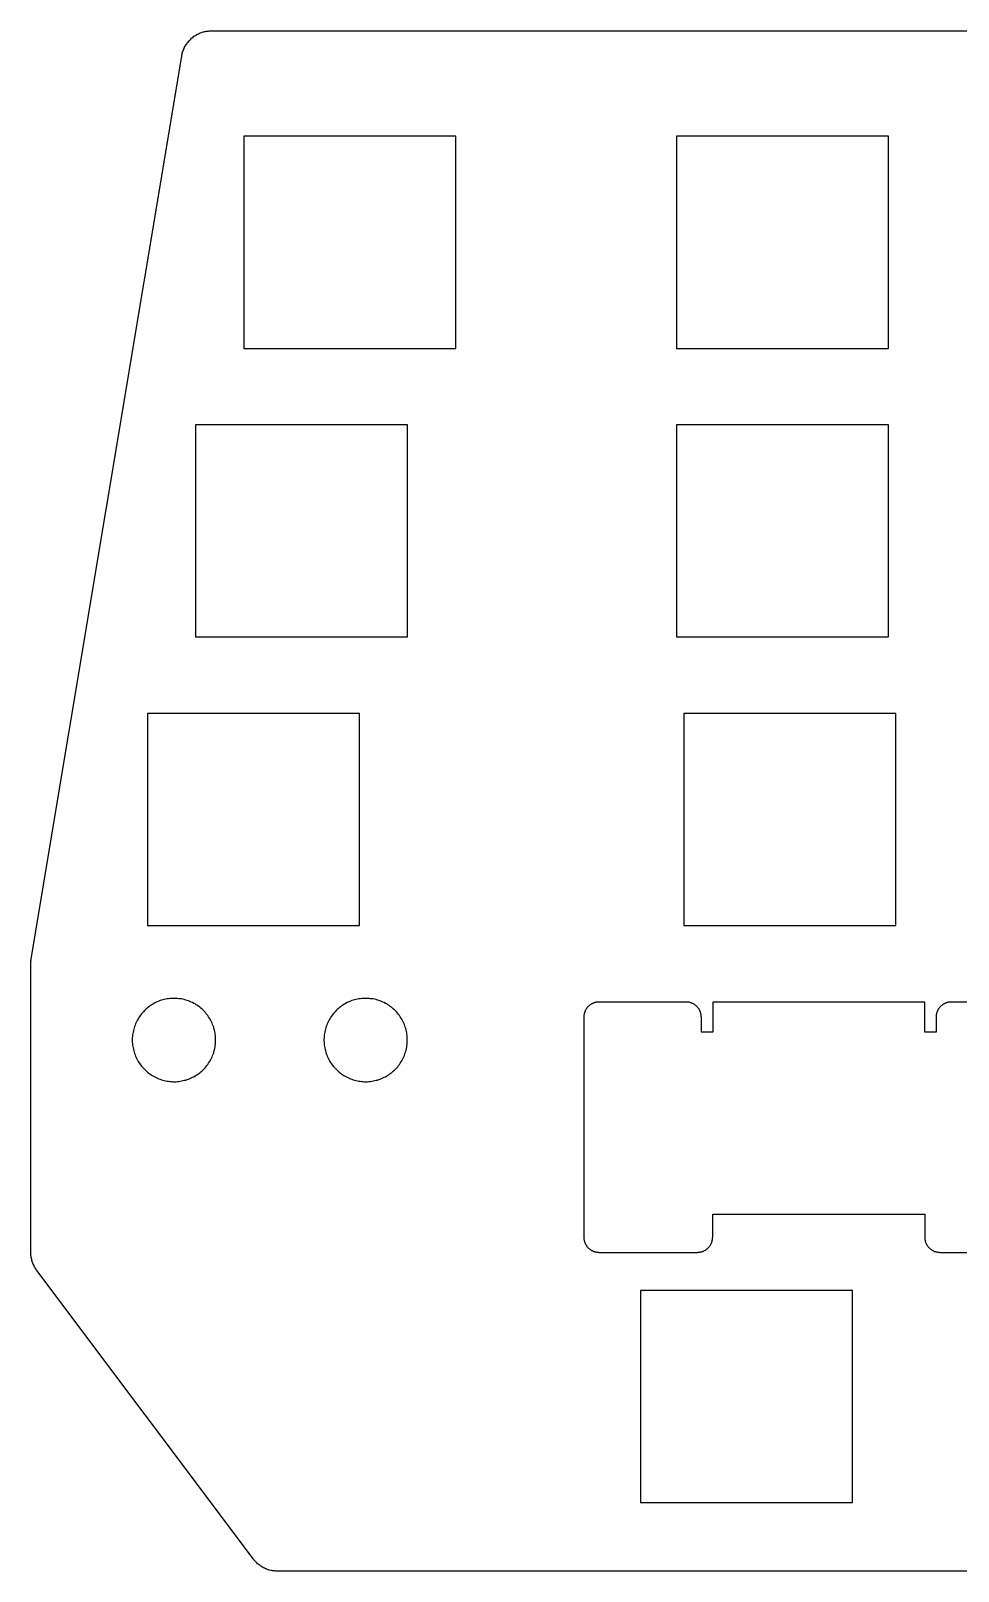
# Model space of a CAD drawing. Header units: millimetres. Extents: x 93 to 440, y -99 to 17.
# Drawn here: x 92.8 to 154, y -84.6 to 17.1 of the extents above; entities that cross this region are included whole.
import ezdxf

# ---------------------------------------------------------------- set-up
doc = ezdxf.new("R2010")
doc.units = ezdxf.units.MM
doc.layers.add('cutouts', color=18, linetype='Continuous', true_color=0x000000)
doc.layers.add('offset_rounded', color=18, linetype='Continuous', true_color=0x000000)

msp = doc.modelspace()

# ---------------------------------------------------------------- linework, layer by layer
at = {"layer": 'cutouts'}
for p, q in [((106.86, 10.11), (106.86, -3.89)), ((120.86, 10.11), (106.86, 10.11)), ((120.86, -3.89), (120.86, 10.11)), ((135.43, 10.11), (135.43, -3.89)), ((149.43, 10.11), (135.43, 10.11)), ((149.43, -3.89), (149.43, 10.11)), ((106.86, -3.89), (120.86, -3.89)), ((135.43, -3.89), (149.43, -3.89)), ((103.68, -8.94), (103.68, -22.94)), ((117.68, -8.94), (103.68, -8.94)), ((117.68, -22.94), (117.68, -8.94)), ((135.43, -8.94), (135.43, -22.94)), ((149.43, -8.94), (135.43, -8.94)), ((149.43, -22.94), (149.43, -8.94)), ((103.68, -22.94), (117.68, -22.94)), ((135.43, -22.94), (149.43, -22.94)), ((100.51, -27.99), (100.51, -41.99)), ((114.51, -27.99), (100.51, -27.99)), ((114.51, -41.99), (114.51, -27.99)), ((135.91, -27.99), (135.91, -41.99)), ((149.91, -27.99), (135.91, -27.99)), ((149.91, -41.99), (149.91, -27.99)), ((100.51, -41.99), (114.51, -41.99)), ((135.91, -41.99), (149.91, -41.99)), ((100.18, -47.75, 0.8), (100.12, -47.83, 0.8)), ((100.24, -47.68, 0.8), (100.18, -47.75, 0.8)), ((100.31, -47.61, 0.8), (100.24, -47.68, 0.8)), ((100.38, -47.54, 0.8), (100.31, -47.61, 0.8)), ((100.45, -47.48, 0.8), (100.38, -47.54, 0.8)), ((100.52, -47.42, 0.8), (100.45, -47.48, 0.8)), ((100.59, -47.36, 0.8), (100.52, -47.42, 0.8)), ((100.67, -47.3, 0.8), (100.59, -47.36, 0.8)), ((100.75, -47.25, 0.8), (100.67, -47.3, 0.8)), ((100.83, -47.2, 0.8), (100.75, -47.25, 0.8)), ((100.91, -47.15, 0.8), (100.83, -47.2, 0.8)), ((101, -47.1, 0.8), (100.91, -47.15, 0.8)), ((101.08, -47.06, 0.8), (101, -47.1, 0.8)), ((101.17, -47.02, 0.8), (101.08, -47.06, 0.8)), ((101.26, -46.99, 0.8), (101.17, -47.02, 0.8)), ((101.35, -46.95, 0.8), (101.26, -46.99, 0.8)), ((101.44, -46.92, 0.8), (101.35, -46.95, 0.8)), ((101.53, -46.9, 0.8), (101.44, -46.92, 0.8)), ((101.62, -46.87, 0.8), (101.53, -46.9, 0.8)), ((101.71, -46.85, 0.8), (101.62, -46.87, 0.8)), ((101.81, -46.83, 0.8), (101.71, -46.85, 0.8)), ((101.9, -46.82, 0.8), (101.81, -46.83, 0.8)), ((102, -46.81, 0.8), (101.9, -46.82, 0.8)), ((102.09, -46.8, 0.8), (102, -46.81, 0.8)), ((102.19, -46.8, 0.8), (102.09, -46.8, 0.8)), ((102.28, -46.8, 0.8), (102.19, -46.8, 0.8)), ((102.38, -46.8, 0.8), (102.28, -46.8, 0.8)), ((102.47, -46.81, 0.8), (102.38, -46.8, 0.8)), ((102.57, -46.82, 0.8), (102.47, -46.81, 0.8)), ((102.66, -46.83, 0.8), (102.57, -46.82, 0.8)), ((102.76, -46.84, 0.8), (102.66, -46.83, 0.8)), ((102.85, -46.86, 0.8), (102.76, -46.84, 0.8)), ((102.94, -46.88, 0.8), (102.85, -46.86, 0.8)), ((103.04, -46.91, 0.8), (102.94, -46.88, 0.8)), ((103.13, -46.94, 0.8), (103.04, -46.91, 0.8)), ((103.22, -46.97, 0.8), (103.13, -46.94, 0.8)), ((103.31, -47, 0.8), (103.22, -46.97, 0.8)), ((103.39, -47.04, 0.8), (103.31, -47, 0.8)), ((103.48, -47.08, 0.8), (103.39, -47.04, 0.8)), ((103.57, -47.13, 0.8), (103.48, -47.08, 0.8)), ((103.65, -47.17, 0.8), (103.57, -47.13, 0.8)), ((103.73, -47.22, 0.8), (103.65, -47.17, 0.8)), ((103.81, -47.28, 0.8), (103.73, -47.22, 0.8)), ((103.89, -47.33, 0.8), (103.81, -47.28, 0.8)), ((103.96, -47.39, 0.8), (103.89, -47.33, 0.8)), ((104.04, -47.45, 0.8), (103.96, -47.39, 0.8)), ((104.11, -47.51, 0.8), (104.04, -47.45, 0.8)), ((104.18, -47.58, 0.8), (104.11, -47.51, 0.8)), ((104.25, -47.65, 0.8), (104.18, -47.58, 0.8)), ((104.31, -47.72, 0.8), (104.25, -47.65, 0.8)), ((104.37, -47.79, 0.8), (104.31, -47.72, 0.8)), ((104.43, -47.86, 0.8), (104.37, -47.79, 0.8)), ((112.83, -47.75, 0.8), (112.77, -47.83, 0.8)), ((112.89, -47.68, 0.8), (112.83, -47.75, 0.8)), ((112.96, -47.61, 0.8), (112.89, -47.68, 0.8)), ((113.03, -47.54, 0.8), (112.96, -47.61, 0.8)), ((113.1, -47.48, 0.8), (113.03, -47.54, 0.8)), ((113.17, -47.42, 0.8), (113.1, -47.48, 0.8)), ((113.25, -47.36, 0.8), (113.17, -47.42, 0.8)), ((113.32, -47.3, 0.8), (113.25, -47.36, 0.8)), ((113.4, -47.25, 0.8), (113.32, -47.3, 0.8)), ((113.48, -47.2, 0.8), (113.4, -47.25, 0.8)), ((113.57, -47.15, 0.8), (113.48, -47.2, 0.8)), ((113.65, -47.1, 0.8), (113.57, -47.15, 0.8)), ((113.74, -47.06, 0.8), (113.65, -47.1, 0.8)), ((113.82, -47.02, 0.8), (113.74, -47.06, 0.8)), ((113.91, -46.99, 0.8), (113.82, -47.02, 0.8)), ((114, -46.95, 0.8), (113.91, -46.99, 0.8)), ((114.09, -46.92, 0.8), (114, -46.95, 0.8)), ((114.18, -46.9, 0.8), (114.09, -46.92, 0.8)), ((114.27, -46.87, 0.8), (114.18, -46.9, 0.8)), ((114.37, -46.85, 0.8), (114.27, -46.87, 0.8)), ((114.46, -46.83, 0.8), (114.37, -46.85, 0.8)), ((114.56, -46.82, 0.8), (114.46, -46.83, 0.8)), ((114.65, -46.81, 0.8), (114.56, -46.82, 0.8)), ((114.75, -46.8, 0.8), (114.65, -46.81, 0.8)), ((114.84, -46.8, 0.8), (114.75, -46.8, 0.8)), ((114.94, -46.8, 0.8), (114.84, -46.8, 0.8)), ((115.03, -46.8, 0.8), (114.94, -46.8, 0.8)), ((115.13, -46.81, 0.8), (115.03, -46.8, 0.8)), ((115.22, -46.82, 0.8), (115.13, -46.81, 0.8)), ((115.32, -46.83, 0.8), (115.22, -46.82, 0.8)), ((115.41, -46.84, 0.8), (115.32, -46.83, 0.8)), ((115.51, -46.86, 0.8), (115.41, -46.84, 0.8)), ((115.6, -46.88, 0.8), (115.51, -46.86, 0.8)), ((115.69, -46.91, 0.8), (115.6, -46.88, 0.8)), ((115.78, -46.94, 0.8), (115.69, -46.91, 0.8)), ((115.87, -46.97, 0.8), (115.78, -46.94, 0.8)), ((115.96, -47, 0.8), (115.87, -46.97, 0.8)), ((116.05, -47.04, 0.8), (115.96, -47, 0.8)), ((116.13, -47.08, 0.8), (116.05, -47.04, 0.8)), ((116.22, -47.13, 0.8), (116.13, -47.08, 0.8)), ((116.3, -47.17, 0.8), (116.22, -47.13, 0.8)), ((116.38, -47.22, 0.8), (116.3, -47.17, 0.8)), ((116.46, -47.28, 0.8), (116.38, -47.22, 0.8)), ((116.54, -47.33, 0.8), (116.46, -47.28, 0.8)), ((116.62, -47.39, 0.8), (116.54, -47.33, 0.8)), ((116.69, -47.45, 0.8), (116.62, -47.39, 0.8)), ((116.76, -47.51, 0.8), (116.69, -47.45, 0.8)), ((116.83, -47.58, 0.8), (116.76, -47.51, 0.8)), ((116.9, -47.65, 0.8), (116.83, -47.58, 0.8)), ((116.96, -47.72, 0.8), (116.9, -47.65, 0.8)), ((117.03, -47.79, 0.8), (116.96, -47.72, 0.8)), ((117.09, -47.86, 0.8), (117.03, -47.79, 0.8)), ((129.35, -47.77), (129.34, -47.8)), ((129.36, -47.74), (129.35, -47.77)), ((129.37, -47.71), (129.36, -47.74)), ((129.39, -47.67), (129.37, -47.71)), ((129.4, -47.64), (129.39, -47.67)), ((129.41, -47.61), (129.4, -47.64)), ((129.43, -47.58), (129.41, -47.61)), ((129.44, -47.55), (129.43, -47.58)), ((129.46, -47.52), (129.44, -47.55)), ((129.48, -47.49), (129.46, -47.52)), ((129.5, -47.46), (129.48, -47.49)), ((129.52, -47.44), (129.5, -47.46)), ((129.54, -47.41), (129.52, -47.44)), ((129.56, -47.38), (129.54, -47.41)), ((129.58, -47.36), (129.56, -47.38)), ((129.61, -47.33), (129.58, -47.36)), ((129.63, -47.31), (129.61, -47.33)), ((129.66, -47.29), (129.63, -47.31)), ((129.68, -47.26), (129.66, -47.29)), ((129.71, -47.24), (129.68, -47.26)), ((129.74, -47.22), (129.71, -47.24)), ((129.77, -47.2), (129.74, -47.22)), ((129.8, -47.19), (129.77, -47.2)), ((129.83, -47.17), (129.8, -47.19)), ((129.86, -47.15), (129.83, -47.17)), ((129.89, -47.14), (129.86, -47.15)), ((129.92, -47.12), (129.89, -47.14)), ((129.95, -47.11), (129.92, -47.12)), ((129.98, -47.1), (129.95, -47.11)), ((130.01, -47.09), (129.98, -47.1)), ((130.05, -47.08), (130.01, -47.09)), ((130.08, -47.07), (130.05, -47.08)), ((130.11, -47.06), (130.08, -47.07)), ((130.15, -47.05), (130.11, -47.06)), ((130.18, -47.05), (130.15, -47.05)), ((130.21, -47.05), (130.18, -47.05)), ((130.25, -47.04), (130.21, -47.05)), ((130.28, -47.04), (130.25, -47.04)), ((130.32, -47.04), (130.28, -47.04)), ((136.07, -47.04), (130.32, -47.04)), ((136.1, -47.04), (136.07, -47.04)), ((136.13, -47.04), (136.1, -47.04)), ((136.17, -47.05), (136.13, -47.04)), ((136.2, -47.05), (136.17, -47.05)), ((136.24, -47.05), (136.2, -47.05)), ((136.27, -47.06), (136.24, -47.05)), ((136.3, -47.07), (136.27, -47.06)), ((136.34, -47.08), (136.3, -47.07)), ((136.37, -47.09), (136.34, -47.08)), ((136.4, -47.1), (136.37, -47.09)), ((136.43, -47.11), (136.4, -47.1)), ((136.46, -47.12), (136.43, -47.11)), ((136.49, -47.14), (136.46, -47.12)), ((136.53, -47.15), (136.49, -47.14)), ((136.56, -47.17), (136.53, -47.15)), ((136.59, -47.19), (136.56, -47.17)), ((136.61, -47.2), (136.59, -47.19)), ((136.64, -47.22), (136.61, -47.2)), ((136.67, -47.24), (136.64, -47.22)), ((136.7, -47.26), (136.67, -47.24)), ((136.72, -47.29), (136.7, -47.26)), ((136.75, -47.31), (136.72, -47.29)), ((136.77, -47.33), (136.75, -47.31)), ((136.8, -47.36), (136.77, -47.33)), ((136.82, -47.38), (136.8, -47.36)), ((136.84, -47.41), (136.82, -47.38)), ((136.86, -47.44), (136.84, -47.41)), ((136.88, -47.46), (136.86, -47.44)), ((136.9, -47.49), (136.88, -47.46)), ((136.92, -47.52), (136.9, -47.49)), ((136.94, -47.55), (136.92, -47.52)), ((136.95, -47.58), (136.94, -47.55)), ((136.97, -47.61), (136.95, -47.58)), ((136.98, -47.64), (136.97, -47.61)), ((137, -47.67), (136.98, -47.64)), ((137.01, -47.71), (137, -47.67)), ((137.02, -47.74), (137.01, -47.71)), ((137.03, -47.77), (137.02, -47.74)), ((137.04, -47.8), (137.03, -47.77)), ((151.82, -47.04), (137.82, -47.04)), ((137.82, -47.04), (137.82, -49.04)), ((151.82, -49.04), (151.82, -47.04)), ((152.6, -47.77), (152.59, -47.8)), ((152.61, -47.74), (152.6, -47.77)), ((152.62, -47.71), (152.61, -47.74)), ((152.64, -47.67), (152.62, -47.71)), ((152.65, -47.64), (152.64, -47.67)), ((152.66, -47.61), (152.65, -47.64)), ((152.68, -47.58), (152.66, -47.61)), ((152.69, -47.55), (152.68, -47.58)), ((152.71, -47.52), (152.69, -47.55)), ((152.73, -47.49), (152.71, -47.52)), ((152.75, -47.46), (152.73, -47.49)), ((152.77, -47.44), (152.75, -47.46)), ((152.79, -47.41), (152.77, -47.44)), ((152.81, -47.38), (152.79, -47.41)), ((152.83, -47.36), (152.81, -47.38)), ((152.86, -47.33), (152.83, -47.36)), ((152.88, -47.31), (152.86, -47.33)), ((152.91, -47.29), (152.88, -47.31)), ((152.93, -47.26), (152.91, -47.29)), ((152.96, -47.24), (152.93, -47.26)), ((152.99, -47.22), (152.96, -47.24)), ((153.02, -47.2), (152.99, -47.22)), ((153.05, -47.19), (153.02, -47.2)), ((153.08, -47.17), (153.05, -47.19)), ((153.11, -47.15), (153.08, -47.17)), ((153.14, -47.14), (153.11, -47.15)), ((153.17, -47.12), (153.14, -47.14)), ((153.2, -47.11), (153.17, -47.12)), ((153.23, -47.1), (153.2, -47.11)), ((153.26, -47.09), (153.23, -47.1)), ((153.3, -47.08), (153.26, -47.09)), ((153.33, -47.07), (153.3, -47.08)), ((153.36, -47.06), (153.33, -47.07)), ((153.4, -47.05), (153.36, -47.06)), ((153.43, -47.05), (153.4, -47.05)), ((153.46, -47.05), (153.43, -47.05)), ((153.5, -47.04), (153.46, -47.05)), ((153.53, -47.04), (153.5, -47.04)), ((153.57, -47.04), (153.53, -47.04)), ((159.32, -47.04), (153.57, -47.04)), ((99.63, -48.75, 0.8), (99.6, -48.84, 0.8)), ((99.66, -48.66, 0.8), (99.63, -48.75, 0.8)), ((99.69, -48.57, 0.8), (99.66, -48.66, 0.8)), ((99.73, -48.48, 0.8), (99.69, -48.57, 0.8)), ((99.76, -48.39, 0.8), (99.73, -48.48, 0.8)), ((99.81, -48.31, 0.8), (99.76, -48.39, 0.8)), ((99.85, -48.22, 0.8), (99.81, -48.31, 0.8)), ((99.9, -48.14, 0.8), (99.85, -48.22, 0.8)), ((99.95, -48.06, 0.8), (99.9, -48.14, 0.8)), ((100, -47.98, 0.8), (99.95, -48.06, 0.8)), ((100.06, -47.9, 0.8), (100, -47.98, 0.8)), ((100.12, -47.83, 0.8), (100.06, -47.9, 0.8)), ((104.49, -47.94, 0.8), (104.43, -47.86, 0.8)), ((104.54, -48.02, 0.8), (104.49, -47.94, 0.8)), ((104.6, -48.1, 0.8), (104.54, -48.02, 0.8)), ((104.65, -48.18, 0.8), (104.6, -48.1, 0.8)), ((104.69, -48.26, 0.8), (104.65, -48.18, 0.8)), ((104.73, -48.35, 0.8), (104.69, -48.26, 0.8)), ((104.77, -48.43, 0.8), (104.73, -48.35, 0.8)), ((104.81, -48.52, 0.8), (104.77, -48.43, 0.8)), ((104.85, -48.61, 0.8), (104.81, -48.52, 0.8)), ((104.88, -48.7, 0.8), (104.85, -48.61, 0.8)), ((104.9, -48.79, 0.8), (104.88, -48.7, 0.8)), ((104.93, -48.89, 0.8), (104.9, -48.79, 0.8)), ((112.28, -48.75, 0.8), (112.26, -48.84, 0.8)), ((112.31, -48.66, 0.8), (112.28, -48.75, 0.8)), ((112.34, -48.57, 0.8), (112.31, -48.66, 0.8)), ((112.38, -48.48, 0.8), (112.34, -48.57, 0.8)), ((112.42, -48.39, 0.8), (112.38, -48.48, 0.8)), ((112.46, -48.31, 0.8), (112.42, -48.39, 0.8)), ((112.5, -48.22, 0.8), (112.46, -48.31, 0.8)), ((112.55, -48.14, 0.8), (112.5, -48.22, 0.8)), ((112.6, -48.06, 0.8), (112.55, -48.14, 0.8)), ((112.66, -47.98, 0.8), (112.6, -48.06, 0.8)), ((112.71, -47.9, 0.8), (112.66, -47.98, 0.8)), ((112.77, -47.83, 0.8), (112.71, -47.9, 0.8)), ((117.14, -47.94, 0.8), (117.09, -47.86, 0.8)), ((117.2, -48.02, 0.8), (117.14, -47.94, 0.8)), ((117.25, -48.1, 0.8), (117.2, -48.02, 0.8)), ((117.3, -48.18, 0.8), (117.25, -48.1, 0.8)), ((117.34, -48.26, 0.8), (117.3, -48.18, 0.8)), ((117.39, -48.35, 0.8), (117.34, -48.26, 0.8)), ((117.43, -48.43, 0.8), (117.39, -48.35, 0.8)), ((117.47, -48.52, 0.8), (117.43, -48.43, 0.8)), ((117.5, -48.61, 0.8), (117.47, -48.52, 0.8)), ((117.53, -48.7, 0.8), (117.5, -48.61, 0.8)), ((117.56, -48.79, 0.8), (117.53, -48.7, 0.8)), ((117.58, -48.89, 0.8), (117.56, -48.79, 0.8)), ((129.33, -47.87), (129.32, -47.9)), ((129.32, -47.9), (129.32, -47.94)), ((129.32, -47.94), (129.32, -47.97)), ((129.32, -47.97), (129.32, -48.01)), ((129.32, -48.01), (129.32, -48.04)), ((129.32, -48.04), (129.32, -62.57)), ((129.34, -47.84), (129.33, -47.87)), ((129.34, -47.8), (129.34, -47.84)), ((137.04, -47.84), (137.04, -47.8)), ((137.05, -47.87), (137.04, -47.84)), ((137.06, -47.9), (137.05, -47.87)), ((137.06, -47.94), (137.06, -47.9)), ((137.06, -47.97), (137.06, -47.94)), ((137.06, -48.01), (137.06, -47.97)), ((137.07, -48.04), (137.06, -48.01)), ((137.07, -49.04), (137.07, -48.04)), ((152.58, -47.87), (152.57, -47.9)), ((152.57, -47.9), (152.57, -47.94)), ((152.57, -47.94), (152.57, -47.97)), ((152.57, -47.97), (152.57, -48.01)), ((152.57, -48.01), (152.57, -48.04)), ((152.57, -48.04), (152.57, -49.04)), ((152.59, -47.84), (152.58, -47.87)), ((152.59, -47.8), (152.59, -47.84)), ((99.52, -49.31, 0.8), (99.51, -49.4, 0.8)), ((99.51, -49.4, 0.8), (99.51, -49.5, 0.8)), ((99.51, -49.5, 0.8), (99.51, -49.6, 0.8)), ((99.51, -49.6, 0.8), (99.51, -49.69, 0.8)), ((99.51, -49.69, 0.8), (99.52, -49.79, 0.8)), ((99.53, -49.21, 0.8), (99.52, -49.31, 0.8)), ((99.52, -49.79, 0.8), (99.53, -49.88, 0.8)), ((99.54, -49.12, 0.8), (99.53, -49.21, 0.8)), ((99.56, -49.03, 0.8), (99.54, -49.12, 0.8)), ((99.58, -48.93, 0.8), (99.56, -49.03, 0.8)), ((99.6, -48.84, 0.8), (99.58, -48.93, 0.8)), ((104.95, -48.98, 0.8), (104.93, -48.89, 0.8)), ((104.97, -49.07, 0.8), (104.95, -48.98, 0.8)), ((104.98, -49.17, 0.8), (104.97, -49.07, 0.8)), ((104.99, -49.26, 0.8), (104.98, -49.17, 0.8)), ((105, -49.36, 0.8), (104.99, -49.26, 0.8)), ((104.99, -49.83, 0.8), (105, -49.74, 0.8)), ((105.01, -49.45, 0.8), (105, -49.36, 0.8)), ((105, -49.74, 0.8), (105.01, -49.64, 0.8)), ((105.01, -49.55, 0.8), (105.01, -49.45, 0.8)), ((105.01, -49.64, 0.8), (105.01, -49.55, 0.8)), ((112.17, -49.4, 0.8), (112.16, -49.5, 0.8)), ((112.16, -49.5, 0.8), (112.16, -49.6, 0.8)), ((112.16, -49.6, 0.8), (112.17, -49.69, 0.8)), ((112.18, -49.21, 0.8), (112.17, -49.31, 0.8)), ((112.17, -49.31, 0.8), (112.17, -49.4, 0.8)), ((112.17, -49.69, 0.8), (112.17, -49.79, 0.8)), ((112.17, -49.79, 0.8), (112.18, -49.88, 0.8)), ((112.2, -49.12, 0.8), (112.18, -49.21, 0.8)), ((112.21, -49.03, 0.8), (112.2, -49.12, 0.8)), ((112.23, -48.93, 0.8), (112.21, -49.03, 0.8)), ((112.26, -48.84, 0.8), (112.23, -48.93, 0.8)), ((117.6, -48.98, 0.8), (117.58, -48.89, 0.8)), ((117.62, -49.07, 0.8), (117.6, -48.98, 0.8)), ((117.64, -49.17, 0.8), (117.62, -49.07, 0.8)), ((117.65, -49.26, 0.8), (117.64, -49.17, 0.8)), ((117.66, -49.36, 0.8), (117.65, -49.26, 0.8)), ((117.65, -49.83, 0.8), (117.66, -49.74, 0.8)), ((117.66, -49.45, 0.8), (117.66, -49.36, 0.8)), ((117.66, -49.55, 0.8), (117.66, -49.45, 0.8)), ((117.66, -49.64, 0.8), (117.66, -49.55, 0.8)), ((117.66, -49.74, 0.8), (117.66, -49.64, 0.8)), ((137.82, -49.04), (137.07, -49.04)), ((152.57, -49.04), (151.82, -49.04)), ((99.53, -49.88, 0.8), (99.54, -49.98, 0.8)), ((99.54, -49.98, 0.8), (99.56, -50.07, 0.8)), ((99.56, -50.07, 0.8), (99.58, -50.16, 0.8)), ((99.58, -50.16, 0.8), (99.6, -50.26, 0.8)), ((99.6, -50.26, 0.8), (99.63, -50.35, 0.8)), ((99.63, -50.35, 0.8), (99.66, -50.44, 0.8)), ((99.66, -50.44, 0.8), (99.69, -50.53, 0.8)), ((99.69, -50.53, 0.8), (99.73, -50.62, 0.8)), ((99.73, -50.62, 0.8), (99.76, -50.7, 0.8)), ((99.76, -50.7, 0.8), (99.81, -50.79, 0.8)), ((99.81, -50.79, 0.8), (99.85, -50.87, 0.8)), ((104.65, -50.92, 0.8), (104.69, -50.83, 0.8)), ((104.69, -50.83, 0.8), (104.73, -50.75, 0.8)), ((104.73, -50.75, 0.8), (104.77, -50.66, 0.8)), ((104.77, -50.66, 0.8), (104.81, -50.57, 0.8)), ((104.81, -50.57, 0.8), (104.85, -50.48, 0.8)), ((104.85, -50.48, 0.8), (104.88, -50.39, 0.8)), ((104.88, -50.39, 0.8), (104.9, -50.3, 0.8)), ((104.9, -50.3, 0.8), (104.93, -50.21, 0.8)), ((104.93, -50.21, 0.8), (104.95, -50.12, 0.8)), ((104.95, -50.12, 0.8), (104.97, -50.02, 0.8)), ((104.97, -50.02, 0.8), (104.98, -49.93, 0.8)), ((104.98, -49.93, 0.8), (104.99, -49.83, 0.8)), ((112.18, -49.88, 0.8), (112.2, -49.98, 0.8)), ((112.2, -49.98, 0.8), (112.21, -50.07, 0.8)), ((112.21, -50.07, 0.8), (112.23, -50.16, 0.8)), ((112.23, -50.16, 0.8), (112.26, -50.26, 0.8)), ((112.26, -50.26, 0.8), (112.28, -50.35, 0.8)), ((112.28, -50.35, 0.8), (112.31, -50.44, 0.8)), ((112.31, -50.44, 0.8), (112.34, -50.53, 0.8)), ((112.34, -50.53, 0.8), (112.38, -50.62, 0.8)), ((112.38, -50.62, 0.8), (112.42, -50.7, 0.8)), ((112.42, -50.7, 0.8), (112.46, -50.79, 0.8)), ((112.46, -50.79, 0.8), (112.5, -50.87, 0.8)), ((117.3, -50.92, 0.8), (117.34, -50.83, 0.8)), ((117.34, -50.83, 0.8), (117.39, -50.75, 0.8)), ((117.39, -50.75, 0.8), (117.43, -50.66, 0.8)), ((117.43, -50.66, 0.8), (117.47, -50.57, 0.8)), ((117.47, -50.57, 0.8), (117.5, -50.48, 0.8)), ((117.5, -50.48, 0.8), (117.53, -50.39, 0.8)), ((117.53, -50.39, 0.8), (117.56, -50.3, 0.8)), ((117.56, -50.3, 0.8), (117.58, -50.21, 0.8)), ((117.58, -50.21, 0.8), (117.6, -50.12, 0.8)), ((117.6, -50.12, 0.8), (117.62, -50.02, 0.8)), ((117.62, -50.02, 0.8), (117.64, -49.93, 0.8)), ((117.64, -49.93, 0.8), (117.65, -49.83, 0.8)), ((99.85, -50.87, 0.8), (99.9, -50.96, 0.8)), ((99.9, -50.96, 0.8), (99.95, -51.04, 0.8)), ((99.95, -51.04, 0.8), (100, -51.12, 0.8)), ((100, -51.12, 0.8), (100.06, -51.19, 0.8)), ((100.06, -51.19, 0.8), (100.12, -51.27, 0.8)), ((100.12, -51.27, 0.8), (100.18, -51.34, 0.8)), ((100.18, -51.34, 0.8), (100.24, -51.41, 0.8)), ((100.24, -51.41, 0.8), (100.31, -51.48, 0.8)), ((100.31, -51.48, 0.8), (100.38, -51.55, 0.8)), ((100.38, -51.55, 0.8), (100.45, -51.61, 0.8)), ((100.45, -51.61, 0.8), (100.52, -51.68, 0.8)), ((100.52, -51.68, 0.8), (100.59, -51.74, 0.8)), ((100.59, -51.74, 0.8), (100.67, -51.79, 0.8)), ((100.67, -51.79, 0.8), (100.75, -51.85, 0.8)), ((100.75, -51.85, 0.8), (100.83, -51.9, 0.8)), ((103.73, -51.87, 0.8), (103.81, -51.82, 0.8)), ((103.81, -51.82, 0.8), (103.89, -51.76, 0.8)), ((103.89, -51.76, 0.8), (103.96, -51.71, 0.8)), ((103.96, -51.71, 0.8), (104.04, -51.65, 0.8)), ((104.04, -51.65, 0.8), (104.11, -51.58, 0.8)), ((104.11, -51.58, 0.8), (104.18, -51.52, 0.8)), ((104.18, -51.52, 0.8), (104.25, -51.45, 0.8)), ((104.25, -51.45, 0.8), (104.31, -51.38, 0.8)), ((104.31, -51.38, 0.8), (104.37, -51.31, 0.8)), ((104.37, -51.31, 0.8), (104.43, -51.23, 0.8)), ((104.43, -51.23, 0.8), (104.49, -51.16, 0.8)), ((104.49, -51.16, 0.8), (104.54, -51.08, 0.8)), ((104.54, -51.08, 0.8), (104.6, -51, 0.8)), ((104.6, -51, 0.8), (104.65, -50.92, 0.8)), ((112.5, -50.87, 0.8), (112.55, -50.96, 0.8)), ((112.55, -50.96, 0.8), (112.6, -51.04, 0.8)), ((112.6, -51.04, 0.8), (112.66, -51.12, 0.8)), ((112.66, -51.12, 0.8), (112.71, -51.19, 0.8)), ((112.71, -51.19, 0.8), (112.77, -51.27, 0.8)), ((112.77, -51.27, 0.8), (112.83, -51.34, 0.8)), ((112.83, -51.34, 0.8), (112.89, -51.41, 0.8)), ((112.89, -51.41, 0.8), (112.96, -51.48, 0.8)), ((112.96, -51.48, 0.8), (113.03, -51.55, 0.8)), ((113.03, -51.55, 0.8), (113.1, -51.61, 0.8)), ((113.1, -51.61, 0.8), (113.17, -51.68, 0.8)), ((113.17, -51.68, 0.8), (113.25, -51.74, 0.8)), ((113.25, -51.74, 0.8), (113.32, -51.79, 0.8)), ((113.32, -51.79, 0.8), (113.4, -51.85, 0.8)), ((113.4, -51.85, 0.8), (113.48, -51.9, 0.8)), ((116.38, -51.87, 0.8), (116.46, -51.82, 0.8)), ((116.46, -51.82, 0.8), (116.54, -51.76, 0.8)), ((116.54, -51.76, 0.8), (116.62, -51.71, 0.8)), ((116.62, -51.71, 0.8), (116.69, -51.65, 0.8)), ((116.69, -51.65, 0.8), (116.76, -51.58, 0.8)), ((116.76, -51.58, 0.8), (116.83, -51.52, 0.8)), ((116.83, -51.52, 0.8), (116.9, -51.45, 0.8)), ((116.9, -51.45, 0.8), (116.96, -51.38, 0.8)), ((116.96, -51.38, 0.8), (117.03, -51.31, 0.8)), ((117.03, -51.31, 0.8), (117.09, -51.23, 0.8)), ((117.09, -51.23, 0.8), (117.14, -51.16, 0.8)), ((117.14, -51.16, 0.8), (117.2, -51.08, 0.8)), ((117.2, -51.08, 0.8), (117.25, -51, 0.8)), ((117.25, -51, 0.8), (117.3, -50.92, 0.8)), ((100.83, -51.9, 0.8), (100.91, -51.94, 0.8)), ((100.91, -51.94, 0.8), (101, -51.99, 0.8)), ((101, -51.99, 0.8), (101.08, -52.03, 0.8)), ((101.08, -52.03, 0.8), (101.17, -52.07, 0.8)), ((101.17, -52.07, 0.8), (101.26, -52.11, 0.8)), ((101.26, -52.11, 0.8), (101.35, -52.14, 0.8)), ((101.35, -52.14, 0.8), (101.44, -52.17, 0.8)), ((101.44, -52.17, 0.8), (101.53, -52.2, 0.8)), ((101.53, -52.2, 0.8), (101.62, -52.22, 0.8)), ((101.62, -52.22, 0.8), (101.71, -52.24, 0.8)), ((101.71, -52.24, 0.8), (101.81, -52.26, 0.8)), ((101.81, -52.26, 0.8), (101.9, -52.27, 0.8)), ((101.9, -52.27, 0.8), (102, -52.29, 0.8)), ((102, -52.29, 0.8), (102.09, -52.29, 0.8)), ((102.09, -52.29, 0.8), (102.19, -52.3, 0.8)), ((102.19, -52.3, 0.8), (102.28, -52.3, 0.8)), ((102.28, -52.3, 0.8), (102.38, -52.3, 0.8)), ((102.38, -52.3, 0.8), (102.47, -52.29, 0.8)), ((102.47, -52.29, 0.8), (102.57, -52.28, 0.8)), ((102.57, -52.28, 0.8), (102.66, -52.27, 0.8)), ((102.66, -52.27, 0.8), (102.76, -52.25, 0.8)), ((102.76, -52.25, 0.8), (102.85, -52.23, 0.8)), ((102.85, -52.23, 0.8), (102.94, -52.21, 0.8)), ((102.94, -52.21, 0.8), (103.04, -52.19, 0.8)), ((103.04, -52.19, 0.8), (103.13, -52.16, 0.8)), ((103.13, -52.16, 0.8), (103.22, -52.13, 0.8)), ((103.22, -52.13, 0.8), (103.31, -52.09, 0.8)), ((103.31, -52.09, 0.8), (103.39, -52.05, 0.8)), ((103.39, -52.05, 0.8), (103.48, -52.01, 0.8)), ((103.48, -52.01, 0.8), (103.57, -51.97, 0.8)), ((103.57, -51.97, 0.8), (103.65, -51.92, 0.8)), ((103.65, -51.92, 0.8), (103.73, -51.87, 0.8)), ((113.48, -51.9, 0.8), (113.57, -51.94, 0.8)), ((113.57, -51.94, 0.8), (113.65, -51.99, 0.8)), ((113.65, -51.99, 0.8), (113.74, -52.03, 0.8)), ((113.74, -52.03, 0.8), (113.82, -52.07, 0.8)), ((113.82, -52.07, 0.8), (113.91, -52.11, 0.8)), ((113.91, -52.11, 0.8), (114, -52.14, 0.8)), ((114, -52.14, 0.8), (114.09, -52.17, 0.8)), ((114.09, -52.17, 0.8), (114.18, -52.2, 0.8)), ((114.18, -52.2, 0.8), (114.27, -52.22, 0.8)), ((114.27, -52.22, 0.8), (114.37, -52.24, 0.8)), ((114.37, -52.24, 0.8), (114.46, -52.26, 0.8)), ((114.46, -52.26, 0.8), (114.56, -52.27, 0.8)), ((114.56, -52.27, 0.8), (114.65, -52.29, 0.8)), ((114.65, -52.29, 0.8), (114.75, -52.29, 0.8)), ((114.75, -52.29, 0.8), (114.84, -52.3, 0.8)), ((114.84, -52.3, 0.8), (114.94, -52.3, 0.8)), ((114.94, -52.3, 0.8), (115.03, -52.3, 0.8)), ((115.03, -52.3, 0.8), (115.13, -52.29, 0.8)), ((115.13, -52.29, 0.8), (115.22, -52.28, 0.8)), ((115.22, -52.28, 0.8), (115.32, -52.27, 0.8)), ((115.32, -52.27, 0.8), (115.41, -52.25, 0.8)), ((115.41, -52.25, 0.8), (115.51, -52.23, 0.8)), ((115.51, -52.23, 0.8), (115.6, -52.21, 0.8)), ((115.6, -52.21, 0.8), (115.69, -52.19, 0.8)), ((115.69, -52.19, 0.8), (115.78, -52.16, 0.8)), ((115.78, -52.16, 0.8), (115.87, -52.13, 0.8)), ((115.87, -52.13, 0.8), (115.96, -52.09, 0.8)), ((115.96, -52.09, 0.8), (116.05, -52.05, 0.8)), ((116.05, -52.05, 0.8), (116.13, -52.01, 0.8)), ((116.13, -52.01, 0.8), (116.22, -51.97, 0.8)), ((116.22, -51.97, 0.8), (116.3, -51.92, 0.8)), ((116.3, -51.92, 0.8), (116.38, -51.87, 0.8)), ((137.82, -62.57), (137.82, -61.04)), ((137.82, -61.04), (151.82, -61.04)), ((151.82, -61.04), (151.82, -62.57)), ((129.32, -62.57), (129.32, -62.6)), ((129.32, -62.6), (129.32, -62.63)), ((129.32, -62.63), (129.32, -62.67)), ((129.32, -62.67), (129.32, -62.7)), ((129.32, -62.7), (129.33, -62.74)), ((129.33, -62.74), (129.34, -62.77)), ((129.34, -62.77), (129.34, -62.8)), ((129.34, -62.8), (129.35, -62.84)), ((129.35, -62.84), (129.36, -62.87)), ((129.36, -62.87), (129.37, -62.9)), ((129.37, -62.9), (129.39, -62.93)), ((129.39, -62.93), (129.4, -62.96)), ((129.4, -62.96), (129.41, -62.99)), ((129.41, -62.99), (129.43, -63.03)), ((129.43, -63.03), (129.44, -63.06)), ((137.69, -63.06), (137.7, -63.03)), ((137.7, -63.03), (137.72, -62.99)), ((137.72, -62.99), (137.73, -62.96)), ((137.73, -62.96), (137.75, -62.93)), ((137.75, -62.93), (137.76, -62.9)), ((137.76, -62.9), (137.77, -62.87)), ((137.77, -62.87), (137.78, -62.84)), ((137.78, -62.84), (137.79, -62.8)), ((137.79, -62.77), (137.8, -62.74)), ((137.79, -62.8), (137.79, -62.77)), ((137.8, -62.74), (137.81, -62.7)), ((137.81, -62.6), (137.82, -62.57)), ((137.81, -62.63), (137.81, -62.6)), ((137.81, -62.67), (137.81, -62.63)), ((137.81, -62.7), (137.81, -62.67)), ((151.82, -62.57), (151.82, -62.6)), ((151.82, -62.6), (151.82, -62.63)), ((151.82, -62.63), (151.82, -62.67)), ((151.82, -62.67), (151.82, -62.7)), ((151.82, -62.7), (151.83, -62.74)), ((151.83, -62.74), (151.84, -62.77)), ((151.84, -62.77), (151.84, -62.8)), ((151.84, -62.8), (151.85, -62.84)), ((151.85, -62.84), (151.86, -62.87)), ((151.86, -62.87), (151.87, -62.9)), ((151.87, -62.9), (151.89, -62.93)), ((151.89, -62.93), (151.9, -62.96)), ((151.9, -62.96), (151.91, -62.99)), ((151.91, -62.99), (151.93, -63.03)), ((151.93, -63.03), (151.94, -63.06)), ((129.44, -63.06), (129.46, -63.08)), ((129.46, -63.08), (129.48, -63.11)), ((129.48, -63.11), (129.5, -63.14)), ((129.5, -63.14), (129.52, -63.17)), ((129.52, -63.17), (129.54, -63.2)), ((129.54, -63.2), (129.56, -63.22)), ((129.56, -63.22), (129.58, -63.25)), ((129.58, -63.25), (129.61, -63.27)), ((129.61, -63.27), (129.63, -63.3)), ((129.63, -63.3), (129.66, -63.32)), ((129.66, -63.32), (129.68, -63.34)), ((129.68, -63.34), (129.71, -63.36)), ((129.71, -63.36), (129.74, -63.38)), ((129.74, -63.38), (129.77, -63.4)), ((129.77, -63.4), (129.8, -63.42)), ((129.8, -63.42), (129.83, -63.44)), ((129.83, -63.44), (129.86, -63.45)), ((129.86, -63.45), (129.89, -63.47)), ((129.89, -63.47), (129.92, -63.48)), ((129.92, -63.48), (129.95, -63.5)), ((129.95, -63.5), (129.98, -63.51)), ((129.98, -63.51), (130.01, -63.52)), ((130.01, -63.52), (130.05, -63.53)), ((130.05, -63.53), (130.08, -63.54)), ((130.08, -63.54), (130.11, -63.54)), ((130.11, -63.54), (130.15, -63.55)), ((130.15, -63.55), (130.18, -63.56)), ((130.18, -63.56), (130.21, -63.56)), ((130.21, -63.56), (130.25, -63.56)), ((130.25, -63.56), (130.28, -63.56)), ((130.28, -63.56), (130.32, -63.57)), ((130.32, -63.57), (136.82, -63.57)), ((136.82, -63.57), (136.85, -63.56)), ((136.85, -63.56), (136.88, -63.56)), ((136.88, -63.56), (136.92, -63.56)), ((136.92, -63.56), (136.95, -63.56)), ((136.95, -63.56), (136.99, -63.55)), ((136.99, -63.55), (137.02, -63.54)), ((137.02, -63.54), (137.05, -63.54)), ((137.05, -63.54), (137.09, -63.53)), ((137.09, -63.53), (137.12, -63.52)), ((137.12, -63.52), (137.15, -63.51)), ((137.15, -63.51), (137.18, -63.5)), ((137.18, -63.5), (137.21, -63.48)), ((137.21, -63.48), (137.24, -63.47)), ((137.24, -63.47), (137.28, -63.45)), ((137.28, -63.45), (137.31, -63.44)), ((137.31, -63.44), (137.34, -63.42)), ((137.34, -63.42), (137.36, -63.4)), ((137.36, -63.4), (137.39, -63.38)), ((137.39, -63.38), (137.42, -63.36)), ((137.42, -63.36), (137.45, -63.34)), ((137.45, -63.34), (137.47, -63.32)), ((137.47, -63.32), (137.5, -63.3)), ((137.5, -63.3), (137.52, -63.27)), ((137.52, -63.27), (137.55, -63.25)), ((137.55, -63.25), (137.57, -63.22)), ((137.57, -63.22), (137.59, -63.2)), ((137.59, -63.2), (137.61, -63.17)), ((137.61, -63.17), (137.63, -63.14)), ((137.63, -63.14), (137.65, -63.11)), ((137.65, -63.11), (137.67, -63.08)), ((137.67, -63.08), (137.69, -63.06)), ((151.94, -63.06), (151.96, -63.08)), ((151.96, -63.08), (151.98, -63.11)), ((151.98, -63.11), (152, -63.14)), ((152, -63.14), (152.02, -63.17)), ((152.02, -63.17), (152.04, -63.2)), ((152.04, -63.2), (152.06, -63.22)), ((152.06, -63.22), (152.08, -63.25)), ((152.08, -63.25), (152.11, -63.27)), ((152.11, -63.27), (152.13, -63.3)), ((152.13, -63.3), (152.16, -63.32)), ((152.16, -63.32), (152.18, -63.34)), ((152.18, -63.34), (152.21, -63.36)), ((152.21, -63.36), (152.24, -63.38)), ((152.24, -63.38), (152.27, -63.4)), ((152.27, -63.4), (152.3, -63.42)), ((152.3, -63.42), (152.33, -63.44)), ((152.33, -63.44), (152.36, -63.45)), ((152.36, -63.45), (152.39, -63.47)), ((152.39, -63.47), (152.42, -63.48)), ((152.42, -63.48), (152.45, -63.5)), ((152.45, -63.5), (152.48, -63.51)), ((152.48, -63.51), (152.51, -63.52)), ((152.51, -63.52), (152.55, -63.53)), ((152.55, -63.53), (152.58, -63.54)), ((152.58, -63.54), (152.61, -63.54)), ((152.61, -63.54), (152.65, -63.55)), ((152.65, -63.55), (152.68, -63.56)), ((152.68, -63.56), (152.71, -63.56)), ((152.71, -63.56), (152.75, -63.56)), ((152.75, -63.56), (152.78, -63.56)), ((152.78, -63.56), (152.82, -63.57)), ((152.82, -63.57), (159.32, -63.57)), ((133.05, -66.09), (133.05, -80.09)), ((147.05, -66.09), (133.05, -66.09)), ((147.05, -80.09), (147.05, -66.09)), ((133.05, -80.09), (147.05, -80.09))]:
    msp.add_line(p, q, dxfattribs=at)
at = {"layer": 'offset_rounded'}
for p, q in [((103.1, 16.22), (103.14, 16.28)), ((103.14, 16.28), (103.19, 16.33)), ((103.19, 16.33), (103.23, 16.38)), ((103.23, 16.38), (103.27, 16.43)), ((103.27, 16.43), (103.32, 16.48)), ((103.32, 16.48), (103.37, 16.53)), ((103.37, 16.53), (103.42, 16.58)), ((103.42, 16.58), (103.47, 16.62)), ((103.47, 16.62), (103.53, 16.66)), ((103.53, 16.66), (103.58, 16.71)), ((103.58, 16.71), (103.64, 16.74)), ((103.64, 16.74), (103.7, 16.78)), ((103.7, 16.78), (103.76, 16.82)), ((103.76, 16.82), (103.82, 16.85)), ((103.82, 16.85), (103.88, 16.88)), ((103.88, 16.88), (103.94, 16.91)), ((103.94, 16.91), (104, 16.93)), ((104, 16.93), (104.07, 16.96)), ((104.07, 16.96), (104.13, 16.98)), ((104.13, 16.98), (104.2, 17)), ((104.2, 17), (104.27, 17.02)), ((104.27, 17.02), (104.33, 17.03)), ((104.33, 17.03), (104.4, 17.05)), ((104.4, 17.05), (104.47, 17.06)), ((104.47, 17.06), (104.54, 17.06)), ((104.54, 17.06), (104.6, 17.07)), ((104.6, 17.07), (104.67, 17.07)), ((104.67, 17.07), (104.74, 17.07)), ((104.74, 17.07), (176.46, 17.07)), ((92.84, -44.18), (102.77, 15.4)), ((102.77, 15.4), (102.78, 15.47)), ((102.78, 15.47), (102.8, 15.54)), ((102.8, 15.54), (102.81, 15.6)), ((102.81, 15.6), (102.83, 15.67)), ((102.83, 15.67), (102.85, 15.73)), ((102.85, 15.73), (102.88, 15.8)), ((102.88, 15.8), (102.9, 15.86)), ((102.9, 15.86), (102.93, 15.93)), ((102.93, 15.93), (102.96, 15.99)), ((102.96, 15.99), (102.99, 16.05)), ((102.99, 16.05), (103.03, 16.11)), ((103.03, 16.11), (103.06, 16.16)), ((103.06, 16.16), (103.1, 16.22)), ((92.81, -44.38), (92.82, -44.32)), ((92.81, -44.45), (92.81, -44.38)), ((92.81, -44.51), (92.81, -44.45)), ((92.81, -63.56), (92.81, -44.51)), ((92.82, -44.32), (92.83, -44.25)), ((92.83, -44.25), (92.84, -44.18)), ((92.81, -63.63), (92.81, -63.56)), ((92.81, -63.7), (92.81, -63.63)), ((92.82, -63.77), (92.81, -63.7)), ((92.83, -63.83), (92.82, -63.77)), ((92.84, -63.9), (92.83, -63.83)), ((92.85, -63.97), (92.84, -63.9)), ((92.87, -64.03), (92.85, -63.97)), ((92.88, -64.1), (92.87, -64.03)), ((92.9, -64.16), (92.88, -64.1)), ((92.92, -64.23), (92.9, -64.16)), ((92.95, -64.29), (92.92, -64.23)), ((92.97, -64.35), (92.95, -64.29)), ((93, -64.42), (92.97, -64.35)), ((93.03, -64.48), (93, -64.42)), ((93.06, -64.54), (93.03, -64.48)), ((93.1, -64.59), (93.06, -64.54)), ((93.13, -64.65), (93.1, -64.59)), ((93.17, -64.71), (93.13, -64.65)), ((93.21, -64.76), (93.17, -64.71)), ((107.5, -83.82), (93.21, -64.76)), ((107.54, -83.87), (107.5, -83.82)), ((107.58, -83.92), (107.54, -83.87)), ((107.63, -83.97), (107.58, -83.92)), ((107.68, -84.02), (107.63, -83.97)), ((107.73, -84.07), (107.68, -84.02)), ((107.78, -84.12), (107.73, -84.07)), ((107.83, -84.16), (107.78, -84.12)), ((107.88, -84.2), (107.83, -84.16)), ((107.94, -84.25), (107.88, -84.2)), ((107.99, -84.28), (107.94, -84.25)), ((108.05, -84.32), (107.99, -84.28)), ((108.11, -84.36), (108.05, -84.32)), ((108.17, -84.39), (108.11, -84.36)), ((108.23, -84.42), (108.17, -84.39)), ((108.3, -84.45), (108.23, -84.42)), ((108.36, -84.47), (108.3, -84.45)), ((108.42, -84.5), (108.36, -84.47)), ((108.49, -84.52), (108.42, -84.5)), ((108.55, -84.54), (108.49, -84.52)), ((108.62, -84.56), (108.55, -84.54)), ((108.69, -84.57), (108.62, -84.56)), ((108.75, -84.59), (108.69, -84.57)), ((108.82, -84.6), (108.75, -84.59)), ((108.89, -84.6), (108.82, -84.6)), ((108.96, -84.61), (108.89, -84.6)), ((109.03, -84.61), (108.96, -84.61)), ((109.1, -84.62), (109.03, -84.61)), ((181.79, -84.62), (109.1, -84.62))]:
    msp.add_line(p, q, dxfattribs=at)

doc.saveas('drawing.dxf')
